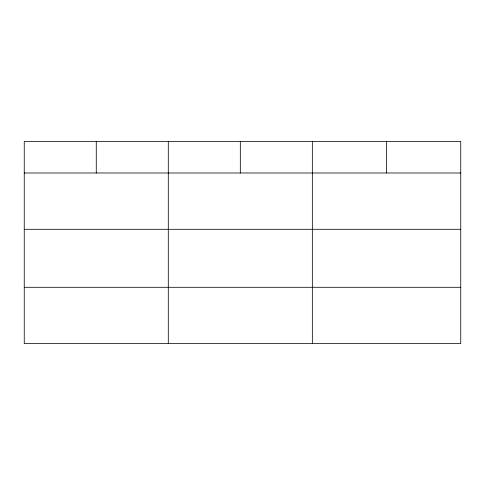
<?xml version="1.0" encoding="UTF-8"?>
<svg xmlns="http://www.w3.org/2000/svg" width="485" height="485" viewBox="0 0 485 485"><rect width="100%" height="100%" fill="white"/><g stroke="black" fill="none" stroke-linecap="round" stroke-linejoin="round"><path stroke-width="0.73" d="M460.75 229.29L460.75 141.414L24.25 141.414L24.25 343.586L460.75 343.586L460.75 229.29L24.25 229.29M24.25 172.993L460.75 172.993M24.25 287.29L460.75 287.29M386.545 141.414L386.545 172.993M312.34 141.414L312.34 343.586M240.317 141.414L240.317 172.993M168.295 141.414L168.295 343.586M96.272 141.414L96.272 172.993"/></g></svg>
